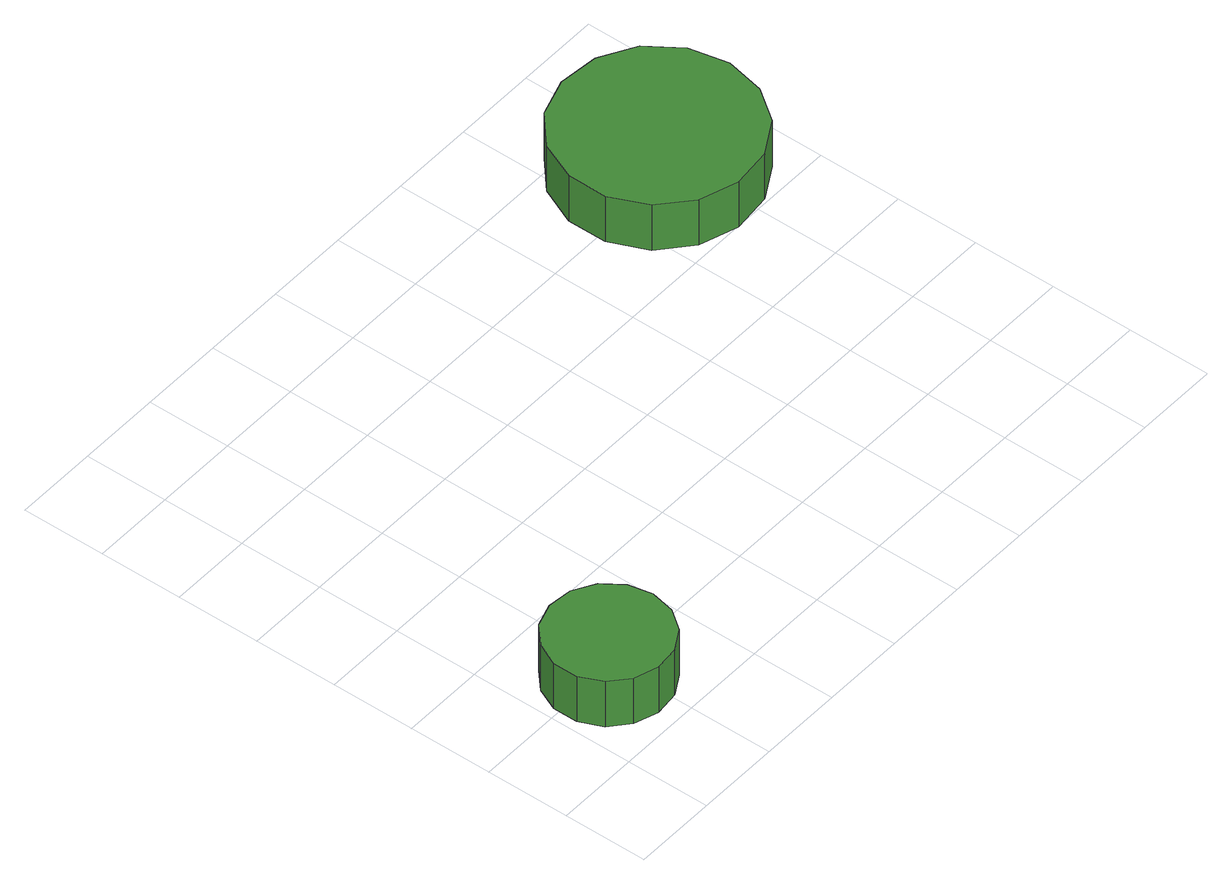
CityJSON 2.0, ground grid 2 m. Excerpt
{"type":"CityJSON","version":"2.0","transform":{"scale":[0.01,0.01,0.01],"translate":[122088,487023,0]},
"CityObjects":{
"tree1":{"type":"SolitaryVegetationObject","attributes":{"function":"something"},"geometry":[{"type":"MultiSurface","lod":"1","boundaries":[[[0,1,2,3,4,5,6,7,8,9,10,11,12,13,14]],[[15,16,17,18,19,20,21,22,23,24,25,26,27,28,29]],[[0,29,28,1]],[[1,28,27,2]],[[2,27,26,3]],[[3,26,25,4]],[[4,25,24,5]],[[5,24,23,6]],[[6,23,22,7]],[[7,22,21,8]],[[8,21,20,9]],[[9,20,19,10]],[[10,19,18,11]],[[11,18,17,12]],[[12,17,16,13]],[[13,16,15,14]],[[14,15,29,0]]]}]},
"tree2":{"type":"SolitaryVegetationObject","attributes":{"function":"something"},"geometry":[{"type":"MultiSurface","lod":"1","boundaries":[[[30,31,32,33,34,35,36,37,38,39,40,41,42,43,44]],[[45,46,47,48,49,50,51,52,53,54,55,56,57,58,59]],[[30,59,58,31]],[[31,58,57,32]],[[32,57,56,33]],[[33,56,55,34]],[[34,55,54,35]],[[35,54,53,36]],[[36,53,52,37]],[[37,52,51,38]],[[38,51,50,39]],[[39,50,49,40]],[[40,49,48,41]],[[41,48,47,42]],[[42,47,46,43]],[[43,46,45,44]],[[44,45,59,30]]]}]}
},
"vertices":[
[306,185,189],[294,242,189],[259,290,189],[208,320,189],[149,326,189],[93,308,189],[49,268,189],[25,214,189],[25,155,189],[49,101,189],[93,62,189],[149,44,189],[208,50,189],[259,79,189],[294,127,189],[294,127,62],[259,79,62],[208,50,62],[149,44,62],[93,62,62],[49,101,62],[25,155,62],[25,214,62],[49,268,62],[93,308,62],[149,326,62],[208,320,62],[259,290,62],[294,242,62],[306,185,62],
[1585,1022,197],[1565,1116,197],[1509,1194,197],[1426,1241,197],[1330,1251,197],[1239,1222,197],[1168,1158,197],[1129,1070,197],[1129,975,197],[1168,887,197],[1239,823,197],[1330,793,197],[1426,803,197],[1509,851,197],[1565,929,197],[1565,929,70],[1509,851,70],[1426,803,70],[1330,793,70],[1239,823,70],[1168,887,70],[1129,975,70],[1129,1070,70],[1168,1158,70],[1239,1222,70],[1330,1251,70],[1426,1241,70],[1509,1194,70],[1565,1116,70],[1585,1022,70]
]}
